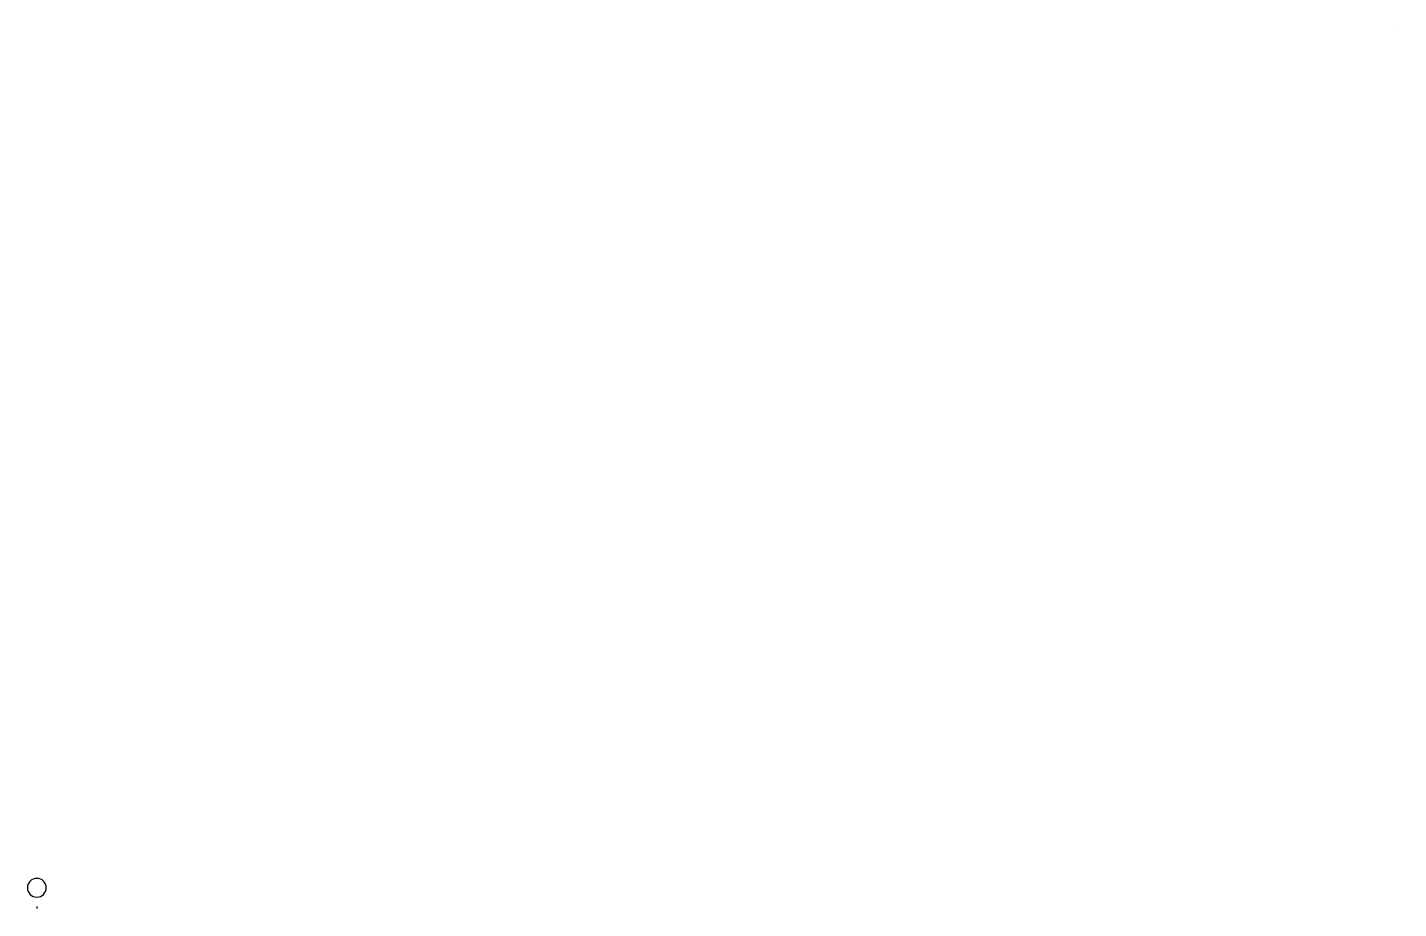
# Model space of a CAD drawing. Header units: millimetres. Extents: x -22 to 3247, y 150 to 2250.
import ezdxf

# ---------------------------------------------------------------- set-up
doc = ezdxf.new("R2010")
doc.units = ezdxf.units.MM

msp = doc.modelspace()

# ---------------------------------------------------------------- linework, layer by layer
msp.add_line((3246.8, 2250.5), (3246.8, 2250.5))
at = {"extrusion": (1, 0, 0)}
msp.add_line((0, 155.5, 99.5), (0, 150.3, 96.7), dxfattribs=at)
at = {"extrusion": (0, 0, -1)}
msp.add_circle((0, 199.9), 22.4, dxfattribs=at)

doc.saveas('drawing.dxf')
